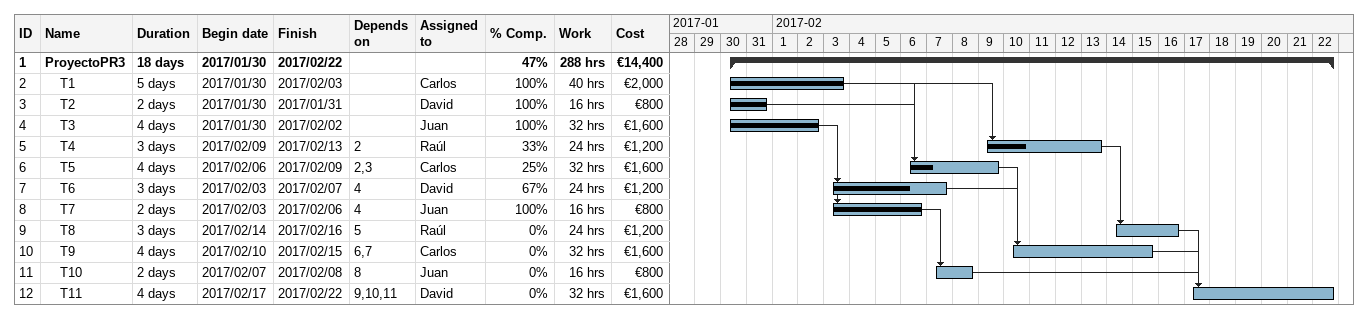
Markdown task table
| ID | Level | Task | Duration | Start | Finish | Predecessors | Resources | % complete | Work (h) | Cost (€) |
|---|---|---|---|---|---|---|---|---|---|---|
| 1 | 1 | **ProyectoPR3** | 18d | 2017-01-30 | 2017-02-22 |  |  | 47 | 288 | 14400 |
| 2 | 2 | T1 | 5d | 2017-01-30 | 2017-02-03 |  | Carlos | 100 | 40 | 2000 |
| 3 | 2 | T2 | 2d | 2017-01-30 | 2017-01-31 |  | David | 100 | 16 | 800 |
| 4 | 2 | T3 | 4d | 2017-01-30 | 2017-02-02 |  | Juan | 100 | 32 | 1600 |
| 5 | 2 | T4 | 3d | 2017-02-09 | 2017-02-13 | 2 | Raúl | 33 | 24 | 1200 |
| 6 | 2 | T5 | 4d | 2017-02-06 | 2017-02-09 | 2, 3 | Carlos | 25 | 32 | 1600 |
| 7 | 2 | T6 | 3d | 2017-02-03 | 2017-02-07 | 4 | David | 67 | 24 | 1200 |
| 8 | 2 | T7 | 2d | 2017-02-03 | 2017-02-06 | 4 | Juan | 100 | 16 | 800 |
| 9 | 2 | T8 | 3d | 2017-02-14 | 2017-02-16 | 5 | Raúl | 0 | 24 | 1200 |
| 10 | 2 | T9 | 4d | 2017-02-10 | 2017-02-15 | 6, 7 | Carlos | 0 | 32 | 1600 |
| 11 | 2 | T10 | 2d | 2017-02-07 | 2017-02-08 | 8 | Juan | 0 | 16 | 800 |
| 12 | 2 | T11 | 4d | 2017-02-17 | 2017-02-22 | 9, 10, 11 | David | 0 | 32 | 1600 |
